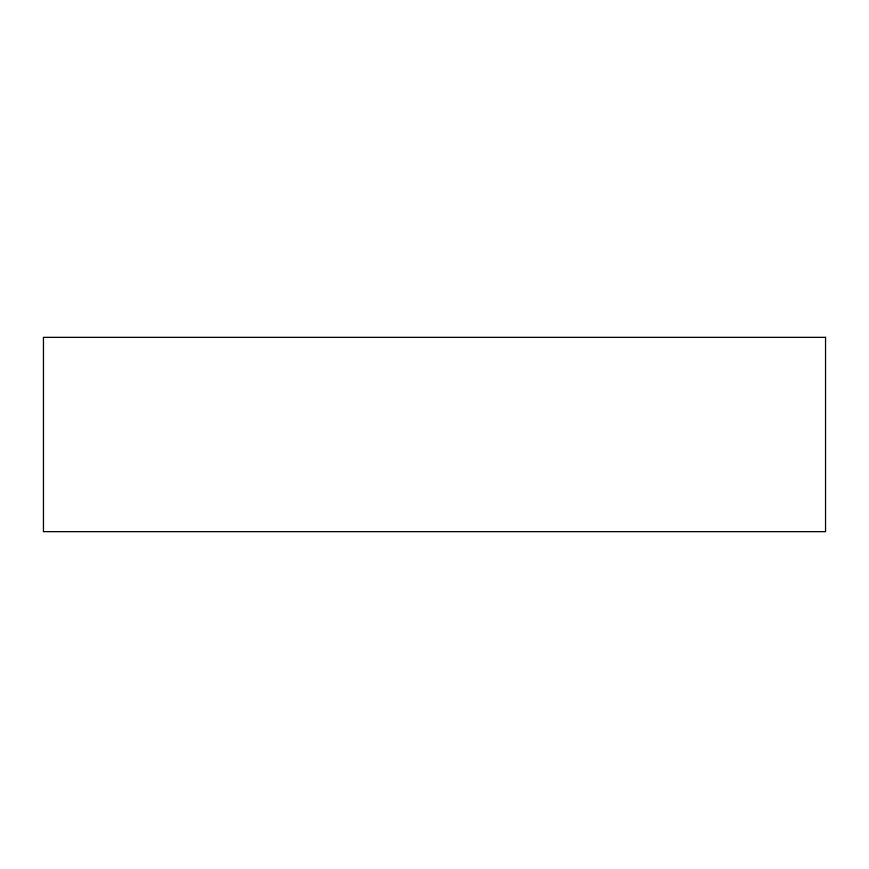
<?xml version="1.0" encoding="UTF-8"?>
<svg xmlns="http://www.w3.org/2000/svg" width="869" height="869" viewBox="0 0 869 869"><rect width="100%" height="100%" fill="white"/><g stroke="black" fill="none" stroke-linecap="round" stroke-linejoin="round"><path stroke-width="1.3" d="M825.55 337.346L43.45 337.346L43.45 531.654L825.55 531.654L825.55 337.346"/></g></svg>
